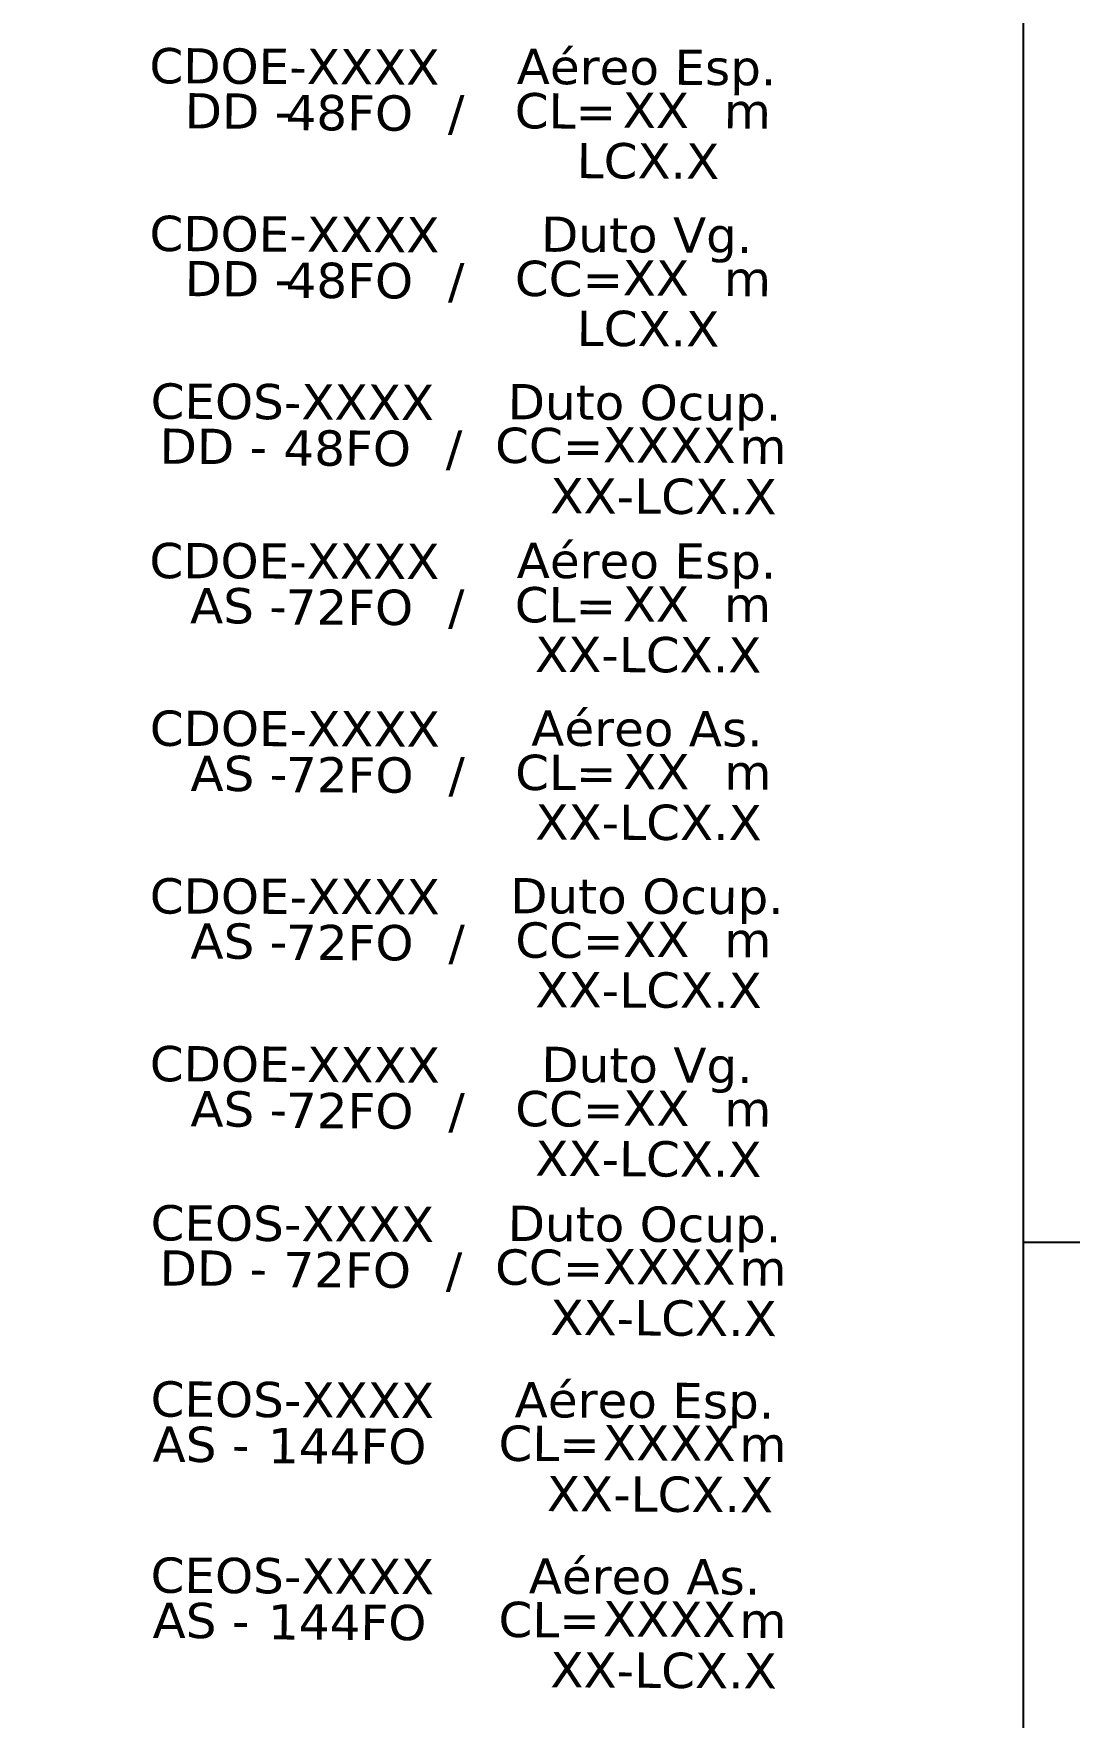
# Model space of a CAD drawing. Extents: x 31872 to 38961, y -9752 to -1519.
# Drawn here: x 34011.1 to 34304.6, y -5721 to -5244 of the extents above; entities that cross this region are included whole.
import ezdxf
from ezdxf.enums import TextEntityAlignment as Align

# ---------------------------------------------------------------- set-up
doc = ezdxf.new("R2010")
doc.units = ezdxf.units.DM
doc.header["$MEASUREMENT"] = 0
doc.layers.add('label_cabos', color=7, linetype='Continuous')
doc.styles.add('siredit', font='verdana.ttf')

# ---------------------------------------------------------------- blocks, each defined once
blk = doc.blocks.new('Inst CB ESP CFOA-SM-AS-80-TS-72')
at = {"layer": 'label_cabos', "color": 0, "style": 'siredit'}
for tag, flags, p in [('ID_ATIVIDADE', 3, (1.313585161309568, 2.671720126308649)), ('FATOR', 1, (11.5601203190924, 2.551431588687208))]:
    blk.add_attdef(tag, text='', height=0.8, rotation=359.6900071930405, dxfattribs=dict(at, flags=flags)).set_placement(p, align=Align.MIDDLE_CENTER)
for tag, p in [('DESTINO_CABO', (3.131368715205234, 1.262430571443581)), ('TIPO_CABO', (13.10817767829267, 1.244845964638766)), ('TIPO_CABO', (1.762291071830923, -0.004590935048270239)), ('CABO', (4.68579783560552, -0.05191046300382141)), ('/', (7.714015827420027, -0.05191046300382141)), ('LANCE', (10.80897846494462, 0.001586114557718954)), ('UND', (15.96399395113023, 0.001586114557718954)), ('FID', (13.14769000608328, -1.414223166462778))]:
    blk.add_attdef(tag, text='', height=0.8, rotation=359.6900071930405, dxfattribs=at).set_placement(p, align=Align.MIDDLE_CENTER)
blk.add_attdef('QTDE', (12.42874375078654, -0.4746612619691017), '', height=0.8, rotation=359.6900071930405, dxfattribs=at)
blk = doc.blocks.new('Inst CB AS CFOA-SM-AS-80-TS-72')
at = {"layer": 'label_cabos', "color": 0, "style": 'siredit'}
for tag, flags, p in [('ID_ATIVIDADE', 3, (1.313585161309568, 2.671720126308649)), ('FATOR', 1, (11.5601203190924, 2.551431588687208))]:
    blk.add_attdef(tag, text='', height=1, rotation=359.6900071930405, dxfattribs=dict(at, flags=flags)).set_placement(p, align=Align.MIDDLE_CENTER)
for tag, p in [('DESTINO_CABO', (3.131368715205234, 1.262430571443581)), ('TIPO_CABO', (13.10817767829267, 1.244845964638766)), ('TIPO_CABO', (1.762291071830923, -0.004590935048270239)), ('LANCE', (10.80897846494462, 0.001586114557718954)), ('UND', (15.96399395113023, 0.001586114557718954)), ('CABO', (4.68579783560552, -0.05191046300382141)), ('/', (7.714015827420027, -0.05191046300382141)), ('FID', (13.14769000608328, -1.414223166462778))]:
    blk.add_attdef(tag, text='', height=1, rotation=359.6900071930405, dxfattribs=at).set_placement(p, align=Align.MIDDLE_CENTER)
blk.add_attdef('QTDE', (12.42874375078654, -0.4746612619691017), '', height=1, rotation=359.6900071930405, dxfattribs=at)
blk = doc.blocks.new('Inst CB DT OCUP CFOA-SM-AS-80-TS-72')
at = {"layer": 'label_cabos', "color": 0, "style": 'siredit'}
for tag, flags, p in [('ID_ATIVIDADE', 3, (1.313585161309568, 2.671720126308649)), ('FATOR', 1, (11.5601203190924, 2.551431588687208))]:
    blk.add_attdef(tag, text='', height=1, rotation=359.6900071930405, dxfattribs=dict(at, flags=flags)).set_placement(p, align=Align.MIDDLE_CENTER)
for tag, p in [('DESTINO_CABO', (3.131368715205234, 1.262430571443581)), ('TIPO_CABO', (13.10817767829267, 1.244845964638766)), ('TIPO_CABO', (1.762291071830923, -0.004590935048270239)), ('LANCE', (10.90897846494462, 0.001586114557718954)), ('UND', (15.96399395113023, 0.001586114557718954)), ('CABO', (4.68579783560552, -0.05191046300382141)), ('/', (7.714015827420027, -0.05191046300382141)), ('FID', (13.14769000608328, -1.414223166462778))]:
    blk.add_attdef(tag, text='', height=1, rotation=359.6900071930405, dxfattribs=at).set_placement(p, align=Align.MIDDLE_CENTER)
blk.add_attdef('QTDE', (12.42874375078654, -0.4746612619691017), '', height=1, rotation=359.6900071930405, dxfattribs=at)
blk = doc.blocks.new('Inst CB DT VG CFOA-SM-AS-80-TS-72')
at = {"layer": 'label_cabos', "color": 0, "style": 'siredit'}
for tag, flags, p in [('ID_ATIVIDADE', 3, (1.313585161309568, 2.671720126308649)), ('FATOR', 1, (11.5601203190924, 2.551431588687208))]:
    blk.add_attdef(tag, text='', height=1, rotation=359.6900071930405, dxfattribs=dict(at, flags=flags)).set_placement(p, align=Align.MIDDLE_CENTER)
for tag, p in [('DESTINO_CABO', (3.131368715205234, 1.262430571443581)), ('TIPO_CABO', (13.10817767829267, 1.244845964638766)), ('TIPO_CABO', (1.762291071830923, -0.004590935048270239)), ('LANCE', (10.90897846494462, 0.001586114557718954)), ('UND', (15.96399395113023, 0.001586114557718954)), ('CABO', (4.68579783560552, -0.05191046300382141)), ('/', (7.714015827420027, -0.05191046300382141)), ('FID', (13.14769000608328, -1.414223166462778))]:
    blk.add_attdef(tag, text='', height=1, rotation=359.6900071930405, dxfattribs=at).set_placement(p, align=Align.MIDDLE_CENTER)
blk.add_attdef('QTDE', (12.42874375078654, -0.4746612619691017), '', height=1, rotation=359.6900071930405, dxfattribs=at)
blk = doc.blocks.new('Inst CB ESP CFOA-SM-AS-80-TS-144 A')
at = {"layer": 'label_cabos', "color": 0, "style": 'siredit'}
for tag, flags, p in [('ID_ATIVIDADE', 3, (1.313585161309568, 2.671720126308649)), ('FATOR', 1, (11.5601203190924, 2.551431588687208)), ('/', 2, (7.714015827420027, -0.05191046300382141))]:
    blk.add_attdef(tag, text='', height=1, rotation=359.6900071930405, dxfattribs=dict(at, flags=flags)).set_placement(p, align=Align.MIDDLE_CENTER)
for tag, p in [('DESTINO_CABO', (3.131368715205234, 1.262430571443581)), ('TIPO_CABO', (13.10817767829267, 1.244845964638766)), ('TIPO_CABO', (0.7622910718309228, -0.004590935048270239)), ('LANCE', (10.409377014078, 0.02154583128843068)), ('UND', (16.46399395113023, 0.001586114557718954)), ('CABO', (4.68579783560552, -0.05191046300382141)), ('FID', (13.54769000608328, -1.414223166462778))]:
    blk.add_attdef(tag, text='', height=1, rotation=359.6900071930405, dxfattribs=at).set_placement(p, align=Align.MIDDLE_CENTER)
blk.add_attdef('QTDE', (11.92914229991992, -0.45470154523839), '', height=1, rotation=359.6900071930405, dxfattribs=at)
blk = doc.blocks.new('Inst CB AS CFOA-SM-AS-80-TS-144 A')
at = {"layer": 'label_cabos', "color": 0, "style": 'siredit'}
for tag, flags, p in [('ID_ATIVIDADE', 3, (1.313585161309568, 2.671720126308649)), ('FATOR', 1, (11.5601203190924, 2.551431588687208)), ('/', 2, (7.714015827420027, -0.05191046300382141))]:
    blk.add_attdef(tag, text='', height=1, rotation=359.6900071930405, dxfattribs=dict(at, flags=flags)).set_placement(p, align=Align.MIDDLE_CENTER)
for tag, p in [('DESTINO_CABO', (3.131368715205234, 1.262430571443581)), ('TIPO_CABO', (13.10817767829267, 1.244845964638766)), ('TIPO_CABO', (0.7622910718309228, -0.004590935048270239)), ('LANCE', (10.409377014078, 0.02154583128843068)), ('UND', (16.46399395113023, 0.001586114557718954)), ('CABO', (4.68579783560552, -0.05191046300382141)), ('FID', (13.64769000608328, -1.414223166462778))]:
    blk.add_attdef(tag, text='', height=1, rotation=359.6900071930405, dxfattribs=at).set_placement(p, align=Align.MIDDLE_CENTER)
blk.add_attdef('QTDE', (11.92914229991992, -0.45470154523839), '', height=1, rotation=359.6900071930405, dxfattribs=at)
blk = doc.blocks.new('Inst CB DT OCUP CFOA-SM-DD-S-72')
at = {"layer": 'label_cabos', "color": 0, "style": 'siredit'}
for tag, flags, p in [('ID_ATIVIDADE', 3, (1.313585161309568, 2.671720126308649)), ('FATOR', 1, (11.5601203190924, 2.551431588687208))]:
    blk.add_attdef(tag, text='', height=1, rotation=359.6900071930405, dxfattribs=dict(at, flags=flags)).set_placement(p, align=Align.MIDDLE_CENTER)
for tag, p in [('DESTINO_CABO', (3.131368715205234, 1.262430571443581)), ('TIPO_CABO', (13.10817767829267, 1.244845964638766)), ('TIPO_CABO', (1.112291071830923, -0.004590935048270239)), ('LANCE', (10.409377014078, 0.02154583128843068)), ('UND', (16.46399395113023, 0.001586114557718954)), ('CABO', (4.685797835605519, -0.05191046300382141)), ('/', (7.714015827420027, -0.05191046300382141)), ('FID', (13.64769000608328, -1.414223166462778))]:
    blk.add_attdef(tag, text='', height=1, rotation=359.6900071930405, dxfattribs=at).set_placement(p, align=Align.MIDDLE_CENTER)
blk.add_attdef('QTDE', (11.92914229991992, -0.45470154523839), '', height=1, rotation=359.6900071930405, dxfattribs=at)
blk = doc.blocks.new('Inst CB ESP CFOA-SM-DD-S-48')
at = {"layer": 'label_cabos', "color": 0, "style": 'siredit'}
for tag, flags, p in [('ID_ATIVIDADE', 3, (1.313585161309568, 2.671720126308649)), ('FATOR', 1, (11.5601203190924, 2.551431588687208))]:
    blk.add_attdef(tag, text='', height=1, rotation=359.6900071930405, dxfattribs=dict(at, flags=flags)).set_placement(p, align=Align.MIDDLE_CENTER)
for tag, p in [('DESTINO_CABO', (3.131368715205234, 1.262430571443581)), ('TIPO_CABO', (13.10817767829267, 1.244845964638766)), ('TIPO_CABO', (1.762291071830923, -0.004590935048270239)), ('LANCE', (10.80897846494462, 0.001586114557718954)), ('UND', (15.96399395113023, 0.001586114557718954)), ('CABO', (4.68579783560552, -0.05191046300382141)), ('/', (7.714015827420027, -0.05191046300382141)), ('FID', (13.14769000608328, -1.414223166462778))]:
    blk.add_attdef(tag, text='', height=1, rotation=359.6900071930405, dxfattribs=at).set_placement(p, align=Align.MIDDLE_CENTER)
blk.add_attdef('QTDE', (12.42874375078654, -0.4746612619691017), '', height=1, rotation=359.6900071930405, dxfattribs=at)
blk = doc.blocks.new('Inst CB DT OCUP CFOA-SM-DD-S-48')
at = {"layer": 'label_cabos', "color": 0, "style": 'siredit'}
for tag, flags, p in [('ID_ATIVIDADE', 3, (1.313585161309568, 2.671720126308649)), ('FATOR', 1, (11.5601203190924, 2.551431588687208))]:
    blk.add_attdef(tag, text='', height=1, rotation=359.6900071930405, dxfattribs=dict(at, flags=flags)).set_placement(p, align=Align.MIDDLE_CENTER)
for tag, p in [('DESTINO_CABO', (3.131368715205234, 1.262430571443581)), ('TIPO_CABO', (13.10817767829267, 1.244845964638766)), ('TIPO_CABO', (1.112291071830923, -0.004590935048270239)), ('LANCE', (10.409377014078, 0.02154583128843068)), ('UND', (16.46399395113023, 0.001586114557718954)), ('CABO', (4.685797835605519, -0.05191046300382141)), ('/', (7.714015827420027, -0.05191046300382141)), ('FID', (13.64769000608328, -1.414223166462778))]:
    blk.add_attdef(tag, text='', height=1, rotation=359.6900071930405, dxfattribs=at).set_placement(p, align=Align.MIDDLE_CENTER)
blk.add_attdef('QTDE', (11.92914229991992, -0.45470154523839), '', height=1, rotation=359.6900071930405, dxfattribs=at)
blk = doc.blocks.new('Inst CB DT VG CFOA-SM-DD-S-48')
at = {"layer": 'label_cabos', "color": 0, "style": 'siredit'}
for tag, flags, p in [('ID_ATIVIDADE', 3, (1.313585161309568, 2.671720126308649)), ('FATOR', 1, (11.5601203190924, 2.551431588687208))]:
    blk.add_attdef(tag, text='', height=1, rotation=359.6900071930405, dxfattribs=dict(at, flags=flags)).set_placement(p, align=Align.MIDDLE_CENTER)
for tag, p in [('DESTINO_CABO', (3.131368715205234, 1.262430571443581)), ('TIPO_CABO', (13.10817767829267, 1.244845964638766)), ('TIPO_CABO', (1.762291071830923, -0.004590935048270239)), ('LANCE', (10.90897846494462, 0.001586114557718954)), ('UND', (15.96399395113023, 0.001586114557718954)), ('CABO', (4.68579783560552, -0.05191046300382141)), ('/', (7.714015827420027, -0.05191046300382141)), ('FID', (13.14769000608328, -1.414223166462778))]:
    blk.add_attdef(tag, text='', height=1, rotation=359.6900071930405, dxfattribs=at).set_placement(p, align=Align.MIDDLE_CENTER)
blk.add_attdef('QTDE', (12.42874375078654, -0.4746612619691017), '', height=1, rotation=359.6900071930405, dxfattribs=at)

msp = doc.modelspace()

# ---------------------------------------------------------------- linework, layer by layer
for points in [[(33130.81577314479, -6387.298410551523), (33130.81577314479, -4785.472366975521), (34291.47573949602, -4785.472366975521), (34291.47573949602, -6187.070155104523)], [(34291.47573949602, -5586.385388763522), (35085.12990346477, -5586.385388763522), (35085.12990346477, -4785.472366975521), (34291.47573949602, -4785.472366975521)]]:
    msp.add_lwpolyline(points)

# ---------------------------------------------------------------- block references
at = {"color": 0, "lineweight": 0}
ref = msp.add_blockref('Inst CB ESP CFOA-SM-DD-S-48', (34053.71106745857, -5265.912369506334), dxfattribs=dict(at, xscale=10, yscale=10, zscale=10))
ref.add_attrib('DESTINO_CABO', 'CDOE-XXXX', dxfattribs={"layer": 'label_cabos', "color": 0, "height": 10, "rotation": 359.6900071930405, "style": 'siredit'}).set_placement((34085.02475461057, -5253.288063796138), align=Align.MIDDLE_CENTER)
ref.add_attrib('CABO', '48FO', dxfattribs={"layer": 'label_cabos', "color": 0, "height": 10, "rotation": 359.6900071930405, "style": 'siredit'}).set_placement((34100.56904581441, -5266.43147414354), align=Align.MIDDLE_CENTER)
ref.add_attrib('TIPO_CABO', 'Aéreo Esp.', dxfattribs={"layer": 'label_cabos', "color": 0, "height": 10, "rotation": 359.6900071930405, "style": 'siredit'}).set_placement((34184.79284424167, -5253.463909866189), align=Align.MIDDLE_CENTER)
ref.add_attrib('/', '/', dxfattribs={"layer": 'label_cabos', "color": 0, "height": 10, "rotation": 359.6900071930405, "style": 'siredit'}).set_placement((34130.85122573255, -5266.43147414354), align=Align.MIDDLE_CENTER)
ref.add_attrib('TIPO_CABO', 'DD - ', dxfattribs={"layer": 'label_cabos', "color": 0, "height": 10, "rotation": 359.6900071930405, "style": 'siredit'}).set_placement((34071.33397817677, -5265.958278847759), align=Align.MIDDLE_CENTER)
ref.add_attrib('FID', 'LCX.X', dxfattribs={"layer": 'label_cabos', "color": 0, "height": 10, "rotation": 359.6900071930405, "style": 'siredit'}).set_placement((34185.18796751923, -5280.054601168161), align=Align.MIDDLE_CENTER)
ref.add_attrib('LANCE', 'CL=', dxfattribs={"layer": 'label_cabos', "color": 0, "height": 10, "rotation": 359.6900071930405, "style": 'siredit'}).set_placement((34161.80085210777, -5265.896508356457), align=Align.MIDDLE_CENTER)
ref.add_attrib('QTDE', 'XX', (34177.99850496645, -5270.658982114767), dxfattribs={"layer": 'label_cabos', "color": 0, "height": 10, "rotation": 359.6900071930405, "style": 'siredit'})
ref.add_attrib('UND', 'm', dxfattribs={"layer": 'label_cabos', "color": 0, "height": 10, "rotation": 359.6900071930405, "style": 'siredit'}).set_placement((34213.35100696953, -5265.896508356457), align=Align.MIDDLE_CENTER)
ref = msp.add_blockref('Inst CB DT VG CFOA-SM-DD-S-48', (34053.72161185551, -5313.426098616695), dxfattribs=dict(at, xscale=10, yscale=10, zscale=10))
ref.add_attrib('DESTINO_CABO', 'CDOE-XXXX', dxfattribs={"layer": 'label_cabos', "color": 0, "height": 10, "rotation": 359.6900072375811, "style": 'siredit'}).set_placement((34085.03529822636, -5300.801796706294), align=Align.MIDDLE_CENTER)
ref.add_attrib('CABO', '48FO', dxfattribs={"layer": 'label_cabos', "color": 0, "height": 10, "rotation": 359.6900072375811, "style": 'siredit'}).set_placement((34100.57958996105, -5313.945183547115), align=Align.MIDDLE_CENTER)
ref.add_attrib('TIPO_CABO', 'Duto Vg.', dxfattribs={"layer": 'label_cabos', "color": 0, "height": 10, "rotation": 359.6900072375811, "style": 'siredit'}).set_placement((34184.80338847447, -5300.97761608464), align=Align.MIDDLE_CENTER)
ref.add_attrib('/', '/', dxfattribs={"layer": 'label_cabos', "color": 0, "height": 10, "rotation": 359.6900072375811, "style": 'siredit'}).set_placement((34130.86176907826, -5313.945183547115), align=Align.MIDDLE_CENTER)
ref.add_attrib('TIPO_CABO', 'DD - ', dxfattribs={"layer": 'label_cabos', "color": 0, "height": 10, "rotation": 359.6900072375811, "style": 'siredit'}).set_placement((34071.34452259466, -5313.472008498286), align=Align.MIDDLE_CENTER)
ref.add_attrib('FID', 'LCX.X', dxfattribs={"layer": 'label_cabos', "color": 0, "height": 10, "rotation": 359.6900072375811, "style": 'siredit'}).set_placement((34185.19851124096, -5327.56830671606), align=Align.MIDDLE_CENTER)
ref.add_attrib('LANCE', 'CC=', dxfattribs={"layer": 'label_cabos', "color": 0, "height": 10, "rotation": 359.6900072375811, "style": 'siredit'}).set_placement((34162.81139528677, -5313.410210402583), align=Align.MIDDLE_CENTER)
ref.add_attrib('QTDE', 'XX', (34178.00904905605, -5318.172707350825), dxfattribs={"layer": 'label_cabos', "color": 0, "height": 10, "rotation": 359.6900072375811, "style": 'siredit'})
ref.add_attrib('UND', 'm', dxfattribs={"layer": 'label_cabos', "color": 0, "height": 10, "rotation": 359.6900072375811, "style": 'siredit'}).set_placement((34213.36155092526, -5313.410210402583), align=Align.MIDDLE_CENTER)
ref = msp.add_blockref('Inst CB DT OCUP CFOA-SM-DD-S-48', (34053.11395766512, -5360.920869035547), dxfattribs=dict(at, xscale=10, yscale=10, zscale=10))
ref.add_attrib('DESTINO_CABO', 'CEOS-XXXX', dxfattribs={"layer": 'label_cabos', "color": 0, "height": 10, "rotation": 359.6900072375811, "style": 'siredit'}).set_placement((34084.42764403597, -5348.296567125147), align=Align.MIDDLE_CENTER)
ref.add_attrib('TIPO_CABO', 'Duto Ocup.', dxfattribs={"layer": 'label_cabos', "color": 0, "height": 10, "rotation": 359.6900072375811, "style": 'siredit'}).set_placement((34184.19573428408, -5348.472386522119), align=Align.MIDDLE_CENTER)
ref.add_attrib('/', '/', dxfattribs={"layer": 'label_cabos', "color": 0, "height": 10, "rotation": 359.6900072375811, "style": 'siredit'}).set_placement((34130.2541148867, -5361.439953965967), align=Align.MIDDLE_CENTER)
ref.add_attrib('FID', 'XX-LCX.X', dxfattribs={"layer": 'label_cabos', "color": 0, "height": 10, "rotation": 359.6900072375811, "style": 'siredit'}).set_placement((34189.59085704941, -5375.063077134912), align=Align.MIDDLE_CENTER)
ref.add_attrib('LANCE', 'CC=', dxfattribs={"layer": 'label_cabos', "color": 0, "height": 10, "rotation": 359.6900072375811, "style": 'siredit'}).set_placement((34157.20772864595, -5360.705414952611), align=Align.MIDDLE_CENTER)
ref.add_attrib('UND', 'm', dxfattribs={"layer": 'label_cabos', "color": 0, "height": 10, "rotation": 359.6900072375811, "style": 'siredit'}).set_placement((34217.7538967337, -5360.904980821436), align=Align.MIDDLE_CENTER)
ref.add_attrib('CABO', '48FO', dxfattribs={"layer": 'label_cabos', "color": 0, "height": 10, "rotation": 359.6900072375811, "style": 'siredit'}).set_placement((34099.97193577066, -5361.439953965967), align=Align.MIDDLE_CENTER)
ref.add_attrib('TIPO_CABO', 'DD - ', dxfattribs={"layer": 'label_cabos', "color": 0, "height": 10, "rotation": 359.6900072375811, "style": 'siredit'}).set_placement((34064.23686864036, -5360.966778917139), align=Align.MIDDLE_CENTER)
ref.add_attrib('QTDE', 'XXXX', (34172.40538003221, -5365.467873735254), dxfattribs={"layer": 'label_cabos', "color": 0, "height": 10, "rotation": 359.6900072375811, "style": 'siredit'})
ref = msp.add_blockref('Inst CB DT OCUP CFOA-SM-DD-S-72', (34053.11335961633, -5593.740915765887), dxfattribs=dict(at, xscale=10, yscale=10, zscale=10))
ref.add_attrib('DESTINO_CABO', 'CEOS-XXXX', dxfattribs={"layer": 'label_cabos', "color": 0, "height": 10, "rotation": 359.6900071930406, "style": 'siredit'}).set_placement((34084.42704676949, -5581.116610092943), align=Align.MIDDLE_CENTER)
ref.add_attrib('TIPO_CABO', 'Duto Ocup.', dxfattribs={"layer": 'label_cabos', "color": 0, "height": 10, "rotation": 359.6900071930406, "style": 'siredit'}).set_placement((34184.19513639827, -5581.292456144368), align=Align.MIDDLE_CENTER)
ref.add_attrib('/', '/', dxfattribs={"layer": 'label_cabos', "color": 0, "height": 10, "rotation": 359.6900071930406, "style": 'siredit'}).set_placement((34130.25351789147, -5594.260020421719), align=Align.MIDDLE_CENTER)
ref.add_attrib('FID', 'XX-LCX.X', dxfattribs={"layer": 'label_cabos', "color": 0, "height": 10, "rotation": 359.6900071930406, "style": 'siredit'}).set_placement((34189.59025968281, -5607.88314744634), align=Align.MIDDLE_CENTER)
ref.add_attrib('LANCE', 'CC=', dxfattribs={"layer": 'label_cabos', "color": 0, "height": 10, "rotation": 359.6900071930406, "style": 'siredit'}).set_placement((34157.20712975897, -5593.525457473373), align=Align.MIDDLE_CENTER)
ref.add_attrib('UND', 'm', dxfattribs={"layer": 'label_cabos', "color": 0, "height": 10, "rotation": 359.6900071930406, "style": 'siredit'}).set_placement((34217.75329912845, -5593.725054634636), align=Align.MIDDLE_CENTER)
ref.add_attrib('CABO', '72FO', dxfattribs={"layer": 'label_cabos', "color": 0, "height": 10, "rotation": 359.6900071930406, "style": 'siredit'}).set_placement((34099.97133797217, -5594.260020421719), align=Align.MIDDLE_CENTER)
ref.add_attrib('TIPO_CABO', 'DD - ', dxfattribs={"layer": 'label_cabos', "color": 0, "height": 10, "rotation": 359.6900071930406, "style": 'siredit'}).set_placement((34064.23627033662, -5593.786825144564), align=Align.MIDDLE_CENTER)
ref.add_attrib('QTDE', 'XXXX', (34172.40478261672, -5598.287931250309), dxfattribs={"layer": 'label_cabos', "color": 0, "height": 10, "rotation": 359.6900071930406, "style": 'siredit'})
at = {"layer": 'label_cabos'}
ref = msp.add_blockref('Inst CB ESP CFOA-SM-AS-80-TS-72', (34053.72906664685, -5406.100084202265), dxfattribs=dict(at, xscale=10, yscale=10, zscale=10, rotation=0.1315642785740557))
ref.add_attrib('DESTINO_CABO', 'CDOE-XXXX', dxfattribs={"color": 0, "height": 10, "rotation": 359.8215714716145, "style": 'siredit'}).set_placement((34085.01368296398, -5393.403908384865), align=Align.MIDDLE_CENTER)
ref.add_attrib('CABO', '72FO', dxfattribs={"color": 0, "height": 10, "rotation": 359.8215714716145, "style": 'siredit'}).set_placement((34100.5881134532, -5406.511590851372), align=Align.MIDDLE_CENTER)
ref.add_attrib('LANCE', 'CL=', dxfattribs={"color": 0, "height": 10, "rotation": 359.8215714716145, "style": 'siredit'}).set_placement((34161.81852991525, -5405.836024301027), align=Align.MIDDLE_CENTER)
ref.add_attrib('TIPO_CABO', 'Aéreo Esp.', dxfattribs={"color": 0, "height": 10, "rotation": 359.8215714716145, "style": 'siredit'}).set_placement((34184.78191335518, -5393.350663704698), align=Align.MIDDLE_CENTER)
ref.add_attrib('/', '/', dxfattribs={"color": 0, "height": 10, "rotation": 359.8215714716145, "style": 'siredit'}).set_placement((34130.87021353604, -5406.442056072777), align=Align.MIDDLE_CENTER)
ref.add_attrib('TIPO_CABO', 'AS - ', dxfattribs={"color": 0, "height": 10, "rotation": 359.8215714716145, "style": 'siredit'}).set_placement((34071.35203632475, -5406.105527186667), align=Align.MIDDLE_CENTER)
ref.add_attrib('FID', 'XX-LCX.X', dxfattribs={"color": 0, "height": 10, "rotation": 359.8215714716145, "style": 'siredit'}).set_placement((34185.2380938753, -5419.940377639507), align=Align.MIDDLE_CENTER)
ref.add_attrib('QTDE', 'XX', (34178.02707579518, -5410.561292001878), dxfattribs={"color": 0, "height": 10, "rotation": 359.8215714716145, "style": 'siredit'})
ref.add_attrib('UND', 'm', dxfattribs={"color": 0, "height": 10, "rotation": 359.8215714716145, "style": 'siredit'}).set_placement((34213.3685488726, -5405.717653406685), align=Align.MIDDLE_CENTER)
ref = msp.add_blockref('Inst CB AS CFOA-SM-AS-80-TS-72', (34053.8381511841, -5453.605932479625), dxfattribs=dict(at, xscale=10, yscale=10, zscale=10, rotation=0.1315642785740556))
ref.add_attrib('DESTINO_CABO', 'CDOE-XXXX', dxfattribs={"color": 0, "height": 10, "rotation": 359.8215714716145, "style": 'siredit'}).set_placement((34085.12276750007, -5440.909756680851), align=Align.MIDDLE_CENTER)
ref.add_attrib('TIPO_CABO', 'Aéreo As.', dxfattribs={"color": 0, "height": 10, "rotation": 359.8215714716145, "style": 'siredit'}).set_placement((34184.8909978936, -5440.856512037938), align=Align.MIDDLE_CENTER)
ref.add_attrib('CABO', '72FO', dxfattribs={"color": 0, "height": 10, "rotation": 359.8215714716145, "style": 'siredit'}).set_placement((34100.69719799045, -5454.017439147358), align=Align.MIDDLE_CENTER)
ref.add_attrib('/', '/', dxfattribs={"color": 0, "height": 10, "rotation": 359.8215714716145, "style": 'siredit'}).set_placement((34130.97929807445, -5453.947904368763), align=Align.MIDDLE_CENTER)
ref.add_attrib('TIPO_CABO', 'AS - ', dxfattribs={"color": 0, "height": 10, "rotation": 359.8215714716145, "style": 'siredit'}).set_placement((34071.46112086317, -5453.611375482654), align=Align.MIDDLE_CENTER)
ref.add_attrib('FID', 'XX-LCX.X', dxfattribs={"color": 0, "height": 10, "rotation": 359.8215714716145, "style": 'siredit'}).set_placement((34185.34717841489, -5467.446225954121), align=Align.MIDDLE_CENTER)
ref.add_attrib('LANCE', 'CL=', dxfattribs={"color": 0, "height": 10, "rotation": 359.8215714716145, "style": 'siredit'}).set_placement((34161.92761445251, -5453.341872597014), align=Align.MIDDLE_CENTER)
ref.add_attrib('QTDE', 'XX', (34178.13616033476, -5458.067140297865), dxfattribs={"color": 0, "height": 10, "rotation": 359.8215714716145, "style": 'siredit'})
ref.add_attrib('UND', 'm', dxfattribs={"color": 0, "height": 10, "rotation": 359.8215714716145, "style": 'siredit'}).set_placement((34213.47763341219, -5453.223501702671), align=Align.MIDDLE_CENTER)
ref = msp.add_blockref('Inst CB DT OCUP CFOA-SM-AS-80-TS-72', (34053.8381511841, -5501.114064099168), dxfattribs=dict(at, xscale=10, yscale=10, zscale=10, rotation=0.1315642785740556))
ref.add_attrib('DESTINO_CABO', 'CDOE-XXXX', dxfattribs={"color": 0, "height": 10, "rotation": 359.8215714716145, "style": 'siredit'}).set_placement((34085.12276750007, -5488.417888300394), align=Align.MIDDLE_CENTER)
ref.add_attrib('CABO', '72FO', dxfattribs={"color": 0, "height": 10, "rotation": 359.8215714716145, "style": 'siredit'}).set_placement((34100.69719799045, -5501.525570766901), align=Align.MIDDLE_CENTER)
ref.add_attrib('TIPO_CABO', 'Duto Ocup.', dxfattribs={"color": 0, "height": 10, "rotation": 359.8215714716145, "style": 'siredit'}).set_placement((34184.8909978936, -5488.364643638854), align=Align.MIDDLE_CENTER)
ref.add_attrib('/', '/', dxfattribs={"color": 0, "height": 10, "rotation": 359.8215714716145, "style": 'siredit'}).set_placement((34130.97929807445, -5501.456035988306), align=Align.MIDDLE_CENTER)
ref.add_attrib('TIPO_CABO', 'AS - ', dxfattribs={"color": 0, "height": 10, "rotation": 359.8215714716145, "style": 'siredit'}).set_placement((34071.46112086317, -5501.119507102197), align=Align.MIDDLE_CENTER)
ref.add_attrib('FID', 'XX-LCX.X', dxfattribs={"color": 0, "height": 10, "rotation": 359.8215714716145, "style": 'siredit'}).set_placement((34185.34717841489, -5514.954357555037), align=Align.MIDDLE_CENTER)
ref.add_attrib('LANCE', 'CC=', dxfattribs={"color": 0, "height": 10, "rotation": 359.8215714716145, "style": 'siredit'}).set_placement((34162.92761181663, -5500.84770798487), align=Align.MIDDLE_CENTER)
ref.add_attrib('QTDE', 'XX', (34178.13616033476, -5505.575271936034), dxfattribs={"color": 0, "height": 10, "rotation": 359.8215714716145, "style": 'siredit'})
ref.add_attrib('UND', 'm', dxfattribs={"color": 0, "height": 10, "rotation": 359.8215714716145, "style": 'siredit'}).set_placement((34213.47763341219, -5500.731633322214), align=Align.MIDDLE_CENTER)
at = {"layer": 'label_cabos', "color": 0, "lineweight": 0}
ref = msp.add_blockref('Inst CB DT VG CFOA-SM-AS-80-TS-72', (34053.82015199582, -5548.646425155824), dxfattribs=dict(at, xscale=10, yscale=10, zscale=10))
ref.add_attrib('DESTINO_CABO', 'CDOE-XXXX', dxfattribs={"color": 0, "height": 10, "rotation": 359.6900071930405, "style": 'siredit'}).set_placement((34085.13383914666, -5536.02211948288), align=Align.MIDDLE_CENTER)
ref.add_attrib('CABO', '72FO', dxfattribs={"color": 0, "height": 10, "rotation": 359.6900071930405, "style": 'siredit'}).set_placement((34100.6781303505, -5549.165529811656), align=Align.MIDDLE_CENTER)
ref.add_attrib('TIPO_CABO', 'Duto Vg.', dxfattribs={"color": 0, "height": 10, "rotation": 359.6900071930405, "style": 'siredit'}).set_placement((34184.90192877893, -5536.197965552931), align=Align.MIDDLE_CENTER)
ref.add_attrib('/', '/', dxfattribs={"color": 0, "height": 10, "rotation": 359.6900071930405, "style": 'siredit'}).set_placement((34130.96031026864, -5549.165529811656), align=Align.MIDDLE_CENTER)
ref.add_attrib('TIPO_CABO', 'AS - ', dxfattribs={"color": 0, "height": 10, "rotation": 359.6900071930405, "style": 'siredit'}).set_placement((34071.44306271402, -5548.692334515875), align=Align.MIDDLE_CENTER)
ref.add_attrib('FID', 'XX-LCX.X', dxfattribs={"color": 0, "height": 10, "rotation": 359.6900071930405, "style": 'siredit'}).set_placement((34185.29705205532, -5562.788656836276), align=Align.MIDDLE_CENTER)
ref.add_attrib('LANCE', 'CC=', dxfattribs={"color": 0, "height": 10, "rotation": 359.6900071930405, "style": 'siredit'}).set_placement((34162.90993664596, -5548.630564005946), align=Align.MIDDLE_CENTER)
ref.add_attrib('QTDE', 'XX', (34178.10758950254, -5553.393037801509), dxfattribs={"color": 0, "height": 10, "rotation": 359.6900071930405, "style": 'siredit'})
ref.add_attrib('UND', 'm', dxfattribs={"color": 0, "height": 10, "rotation": 359.6900071930405, "style": 'siredit'}).set_placement((34213.46009150795, -5548.630564005946), align=Align.MIDDLE_CENTER)
ref = msp.add_blockref('Inst CB ESP CFOA-SM-AS-80-TS-144 A', (34053.11335961749, -5643.657171221351), dxfattribs=dict(at, xscale=10, yscale=10, zscale=10))
ref.add_attrib('DESTINO_CABO', 'CEOS-XXXX', dxfattribs={"color": 0, "height": 10, "rotation": 359.6900071930405, "style": 'siredit'}).set_placement((34084.42704676949, -5631.032865511154), align=Align.MIDDLE_CENTER)
ref.add_attrib('TIPO_CABO', 'Aéreo Esp.', dxfattribs={"color": 0, "height": 10, "rotation": 359.6900071930405, "style": 'siredit'}).set_placement((34184.19513640059, -5631.208711581206), align=Align.MIDDLE_CENTER)
ref.add_attrib('CABO', '144FO', dxfattribs={"color": 0, "height": 10, "rotation": 359.6900071930405, "style": 'siredit'}).set_placement((34099.97133797449, -5644.176275858556), align=Align.MIDDLE_CENTER)
ref.add_attrib('FID', 'XX-LCX.X', dxfattribs={"color": 0, "height": 10, "rotation": 359.6900071930405, "style": 'siredit'}).set_placement((34188.59025967839, -5657.799402864551), align=Align.MIDDLE_CENTER)
ref.add_attrib('QTDE', 'XXXX', (34172.40478261672, -5648.20418666852), dxfattribs={"color": 0, "height": 10, "rotation": 359.6900071930405, "style": 'siredit'})
ref.add_attrib('UND', 'm', dxfattribs={"color": 0, "height": 10, "rotation": 359.6900071930405, "style": 'siredit'}).set_placement((34217.75329912962, -5643.641310071474), align=Align.MIDDLE_CENTER)
ref.add_attrib('TIPO_CABO', 'AS - ', dxfattribs={"color": 0, "height": 10, "rotation": 359.6900071930405, "style": 'siredit'}).set_placement((34060.73627033802, -5643.703080562776), align=Align.MIDDLE_CENTER)
ref.add_attrib('LANCE', 'CL=', dxfattribs={"color": 0, "height": 10, "rotation": 359.6900071930405, "style": 'siredit'}).set_placement((34157.20712975897, -5643.44171291021), align=Align.MIDDLE_CENTER)
ref = msp.add_blockref('Inst CB AS CFOA-SM-AS-80-TS-144 A', (34053.11335961749, -5693.566576724773), dxfattribs=dict(at, xscale=10, yscale=10, zscale=10))
ref.add_attrib('DESTINO_CABO', 'CEOS-XXXX', dxfattribs={"color": 0, "height": 10, "rotation": 359.6900071930405, "style": 'siredit'}).set_placement((34084.42704676949, -5680.942271014576), align=Align.MIDDLE_CENTER)
ref.add_attrib('TIPO_CABO', 'Aéreo As.', dxfattribs={"color": 0, "height": 10, "rotation": 359.6900071930405, "style": 'siredit'}).set_placement((34184.19513640059, -5681.118117084628), align=Align.MIDDLE_CENTER)
ref.add_attrib('CABO', '144FO', dxfattribs={"color": 0, "height": 10, "rotation": 359.6900071930405, "style": 'siredit'}).set_placement((34099.97133797449, -5694.085681361978), align=Align.MIDDLE_CENTER)
ref.add_attrib('FID', 'XX-LCX.X', dxfattribs={"color": 0, "height": 10, "rotation": 359.6900071930405, "style": 'siredit'}).set_placement((34189.59025967815, -5707.708808386599), align=Align.MIDDLE_CENTER)
ref.add_attrib('LANCE', 'CL=', dxfattribs={"color": 0, "height": 10, "rotation": 359.6900071930405, "style": 'siredit'}).set_placement((34157.20712975897, -5693.351118395006), align=Align.MIDDLE_CENTER)
ref.add_attrib('QTDE', 'XXXX', (34172.40478261672, -5698.113592171942), dxfattribs={"color": 0, "height": 10, "rotation": 359.6900071930405, "style": 'siredit'})
ref.add_attrib('UND', 'm', dxfattribs={"color": 0, "height": 10, "rotation": 359.6900071930405, "style": 'siredit'}).set_placement((34217.75329912962, -5693.550715574896), align=Align.MIDDLE_CENTER)
ref.add_attrib('TIPO_CABO', 'AS - ', dxfattribs={"color": 0, "height": 10, "rotation": 359.6900071930405, "style": 'siredit'}).set_placement((34060.73627033802, -5693.612486084824), align=Align.MIDDLE_CENTER)

doc.saveas('drawing.dxf')
